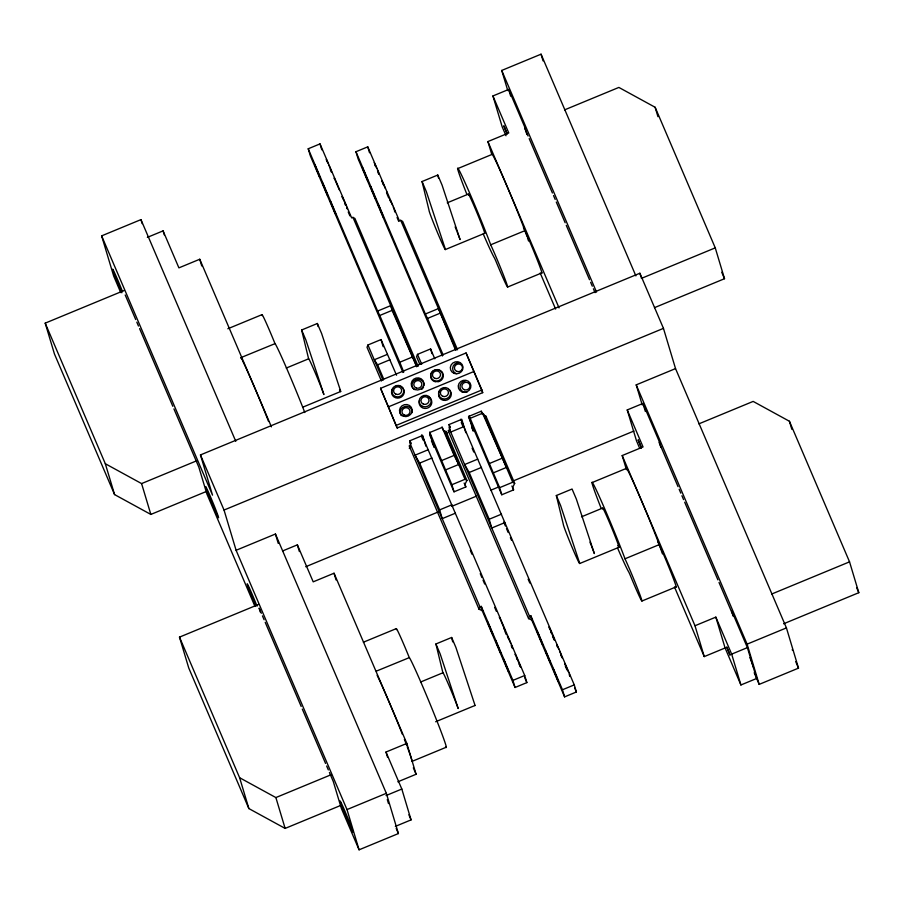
<?xml version="1.0" encoding="UTF-8"?>
<svg xmlns="http://www.w3.org/2000/svg" width="904" height="904" viewBox="0 0 904 904"><rect width="100%" height="100%" fill="white"/><g stroke="black" fill="none" stroke-linecap="round" stroke-linejoin="round"><path stroke-width="1.36" d="M409.354 448.508L410.891 443.344L410.088 440.666L422.676 435.457L425.897 446.192M448.44 432.338L449.989 427.185L449.186 424.496L461.763 419.298L465.797 432.711M396.54 375.228L381.036 339.565L367.939 344.989L367.013 347.305L381.431 381.013M434.801 358.809L430.586 348.944L417.49 354.357L416.563 356.673L419.885 364.459M479.967 606.923L481.267 606.392L482.6 610.821L479.041 609.239L479.967 606.923L409.727 442.677M529.518 616.302L530.817 615.76L532.151 620.189L528.591 618.619L529.518 616.302L449.616 429.49M445.875 431.14L466.95 480.419L465.018 484.261L465.831 486.94L454.034 491.821L429.615 434.745M485.855 415.942L514.692 483.369L512.76 487.211L513.574 489.889L501.776 494.77L468.487 416.947M446.124 434.801L447.107 432.892L443.141 430.01L442.338 427.332L429.75 432.53L434.18 447.288L431.434 440.869M402.992 372.493L310.354 155.883L308.219 148.776L320.016 143.894L351.656 217.887L352.955 217.355L354.922 218.474L418.145 366.301M120.752 292.602L113.701 276.104L101.632 235.865L140.956 219.615L235.774 441.299M507.765 90.558L501.731 70.444L541.055 54.183L635.874 275.878M147.352 237.368L163.082 230.87L178.902 267.866L199.75 259.245L271.437 426.857M442.418 355.984L358.097 158.833L355.961 151.725L367.758 146.843L399.41 220.836L400.698 220.305L402.664 221.423L457.571 349.803M506.003 135.736L502.183 126.809L492.929 95.96L508.658 89.451L524.489 126.447L526.896 134.493M206.44 491.437L150.844 514.433L114.582 494.59L54.455 353.995L45.2 323.146L124.289 290.444M491.776 154.426L487.911 141.566L508.76 132.956L492.929 95.96M564.571 109.881L618.867 87.428L655.129 107.271L715.256 247.865L724.511 278.714L654.496 307.654M422.044 181.534L426.315 191.546L444.327 246.08A21.289 0.746 67.5 0 1 439.208 236.656A21.289 0.746 67.5 0 1 429.038 210.349L422.044 181.534L437.773 175.037L442.045 185.037L460.057 239.583A21.289 0.746 67.5 0 0 457.108 231.786M457.752 168.596L491.968 154.448A48.963 1.706 67.5 0 1 503.777 178.698A48.963 1.706 67.5 0 1 524.184 228.678L527.122 236.645M447.254 202.812L468.362 194.089M227.831 328.762L262.047 314.626M445.367 249.549L484.691 233.288M483.233 233.944A48.963 1.706 67.5 0 0 494.601 258.25L495.72 260.714A25.549 0.893 67.5 0 0 507.246 285.393A25.549 0.893 67.5 0 0 490.702 244.803L524.908 230.667M301.62 330.005L305.891 340.006L323.903 394.539L320.954 386.754A21.289 0.746 67.5 0 0 308.614 358.809L301.62 330.005L317.349 323.496L321.621 333.508L339.633 388.042A21.289 0.746 67.5 0 1 339.52 389.726M240.746 357.69L275.11 343.61A48.963 1.706 67.5 0 1 304.806 412.529M308.219 148.776L377.623 311.055L390.72 305.631L392.076 310.377L416.71 366.708M377.623 311.055L379.77 315.473L392.076 310.377M286.263 368.052L308.614 358.809M355.961 151.725L425.366 313.993L438.463 308.58L455.503 349.984M425.366 313.993L427.513 318.423L439.819 313.326M507.675 287.02L541.891 272.884M387.364 354.368L374.267 359.781L377.612 364.843L383.68 379.036M377.612 364.843L389.929 359.758M379.77 315.473L399.771 362.233L412.077 357.148M302.614 407.241L340.672 391.511M101.632 235.865L212.53 495.166L200.462 454.927L639.885 273.234L663.457 328.367L675.537 368.606L786.435 627.896L798.503 668.135L759.179 684.384L754.196 672.734M45.2 323.146L105.327 463.741L141.589 483.583L197.185 460.588M641.354 278.409L715.256 247.865M380.573 388.324L466.068 352.967L481.9 389.974L482.702 392.652L397.206 427.999L380.573 388.324L397.206 427.999M388.483 406.823L473.978 371.476M396.393 425.321L481.9 389.974M236.102 550.287L275.438 534.027L386.336 793.316L398.404 833.556L359.08 849.816L347 809.577L236.102 550.287L224.034 510.048L663.457 328.367M470.238 418.315L482.544 413.218L506.409 467.447L493.313 472.86L469.142 415.93M531.315 619.048L564.593 696.871L576.39 691.989L574.266 684.882L463.808 426.643L450.712 432.055L449.017 426.97M428.168 449.763L415.072 455.175L419.648 463.119L439.649 509.879L442.214 518.647L455.311 513.235L421.75 434.767M419.648 463.119L431.954 458.023M441.796 460.498L454.113 455.413L458.667 464.498L445.57 469.91L429.66 432.123M642.247 404.981L636.213 384.867L675.537 368.606M477.707 459.142L464.611 464.554L469.187 472.487L489.188 519.246L491.765 528.015L504.861 522.602M489.539 463.447L501.856 458.362M469.187 472.487L481.504 467.402M282.85 550.852L297.371 544.852L313.202 581.848L334.039 573.226L406.834 743.416L416.089 774.265L397.85 781.813M639.749 448.44L636.484 440.79L627.229 409.941L642.959 403.433L658.779 440.44L660.79 447.141M454.034 491.821L451.898 484.713L464.995 479.301L466.95 480.419M439.649 509.879L451.955 504.782M305.733 566.729L438.587 511.8M451.616 506.409L476.363 496.183M490.68 490.262L498.499 487.03M512.828 481.109L633.953 431.027M501.776 494.77L499.641 487.663L512.737 482.239L514.692 483.369M340.729 805.43L285.133 828.414L248.871 808.571L188.744 667.977L179.489 637.128L258.578 604.437M626.449 469.696L622.201 455.559L643.049 446.938L627.229 409.941M698.86 423.863L753.156 401.41L789.418 421.253L849.545 561.847L858.8 592.696L783.61 623.783M489.188 519.246L501.505 514.161M556.333 495.528L560.604 505.528L578.616 560.062A21.289 0.746 67.5 0 1 573.509 550.638A21.289 0.746 67.5 0 1 563.328 524.331L556.333 495.528L572.062 489.019L576.334 499.031L594.346 553.564A21.289 0.746 67.5 0 0 591.837 546.909M592.041 482.589L626.257 468.441A48.963 1.706 67.5 0 1 638.066 492.68A48.963 1.706 67.5 0 1 658.474 542.66L662.496 553.903M581.543 516.794L602.652 508.071M363.385 642.224L396.336 628.608M579.656 563.542L618.98 547.282M617.522 547.926A48.963 1.706 67.5 0 0 628.89 572.232L630.009 574.695A25.549 0.893 67.5 0 0 641.535 599.375A25.549 0.893 67.5 0 0 624.992 558.796L659.197 544.649M435.909 643.987L440.191 653.987L458.192 708.533L455.243 700.736A21.289 0.746 67.5 0 0 442.903 672.791L435.909 643.987L451.638 637.478L455.921 647.49L473.922 702.024A21.289 0.746 67.5 0 1 474.656 705.267M376.301 671.152L409.399 657.592A48.963 1.706 67.5 0 1 432.564 710.069A48.963 1.706 67.5 0 1 445.548 746.715M420.552 682.034L442.903 672.791M641.964 601.013L676.181 586.865M524.716 675.503L526.851 682.61L515.054 687.492L512.918 680.384L524.716 675.503L455.311 513.235M435.638 721.754L474.962 705.493M179.489 637.128L239.617 777.722L275.878 797.565L331.474 774.581M387.601 757.405L385.985 752.038L406.834 743.416M715.832 617.127L725.098 647.976L704.25 656.598L694.995 625.749L715.832 617.127L731.664 654.123L740.918 684.972L756.648 678.475L747.393 647.626L731.573 610.618L733.178 615.986M771.756 594.007L849.545 561.847M564.593 696.871L562.469 689.763L574.266 684.882M446.248 747.235L412.032 761.383A48.963 1.706 67.5 0 0 407.184 746.693M347 809.577L386.336 793.316M759.179 684.384L747.111 644.156L786.435 627.896M386.076 795.543L401.817 789.034L385.985 752.038M731.664 654.123L747.393 647.626M395.342 826.392L411.071 819.883L401.817 789.034M481.143 411.286L482.239 413.851L486.194 416.733M342.119 196.473L346.198 205.694M570.006 676.328L569.351 674.113M374.414 163.014L374.12 162.788M389.963 199.501L392.596 205.332M331.305 171.828L331.689 172.415L331.339 171.274M553.915 638.823L554.288 639.41L548.988 626.834M561.825 657.321L562.198 657.909L561.859 656.767M499.449 617.172L504.658 629.67M512.274 647.942L512.647 648.53L512.308 647.388M520.184 666.44L520.568 667.028L515.178 654.089L515.517 655.242M386.528 192.36L386.957 193.275M394.438 210.858L394.878 211.773M346.695 207.92L347.136 208.824M569.294 674.904L569.735 675.819M503.923 628.54L504.364 629.444M374.855 163.929L376.765 168.336M378.053 172.619L378.618 173.862M560.819 655.151L561.384 656.406M330.31 169.669L330.875 170.912M511.28 645.784L511.833 647.038M519.19 664.282L519.755 665.536M558.841 649.23L556.807 644.97L557.576 647.264M328.333 163.737L326.299 159.477L327.067 161.771M721.754 272.262L724.511 278.714M856.596 587.532L858.8 592.696M795.735 661.66L798.503 668.135M501.731 70.444L596.55 292.139M636.213 384.867L747.111 644.156M524.749 128.255L528.072 136.018M529.179 138.606L552.423 192.981M553.53 195.569L555.192 199.445M556.299 202.033L565.158 222.746M566.266 225.333L589.521 279.709M590.628 282.297L592.289 286.172M593.397 288.76L595.058 292.647M659.219 442.666L678.045 486.68M679.153 489.267L680.814 493.155M681.921 495.742L683.582 499.629M684.69 502.217L717.912 579.882M719.019 582.47L733.404 616.132M725.098 647.976L740.918 684.972M487.911 141.566L559.045 307.891M622.201 455.559L694.995 625.749M540.185 272.985L555.621 309.089M674.474 586.967L704.25 656.598M482.702 392.652L466.068 352.967M400.698 220.305L456.192 350.029M483.346 413.535L512.737 482.239M387.081 194.157L388.754 198.055M397.071 217.514L398.732 221.401M511.901 486.002L513.574 489.889M427.513 318.423L443.186 355.069M493.313 472.86L499.641 487.663M471.628 427.276L473.278 431.118L468.848 416.371L481.425 411.162L482.239 413.851M461.255 422.507L462.904 426.36M472.103 448.147L473.764 452.034M503.72 522.071L505.392 525.97M506.5 528.558L508.161 532.456M510.376 537.643L511.494 540.23M528.128 579.148L529.8 583.035M552.536 636.213L554.208 640.111M565.305 666.045L566.966 669.943M574.729 688.102L576.39 691.989M530.817 615.76L562.469 689.763M448.892 424.62L449.989 427.185M531.032 617.601L532.151 620.189M417.49 354.357L421.705 364.222M448.169 430.586L528.591 618.619M352.955 217.355L416.755 366.515M444.395 431.118L464.995 479.301M441.977 427.038L454.113 455.413M348.221 211.965L349.882 215.853M464.159 483.052L465.831 486.94M445.57 469.91L451.898 484.713M421.445 436.18L423.106 440.067M470.261 550.321L471.922 554.208M480.25 573.667L481.911 577.554M483.018 580.153L484.691 584.04M494.669 607.386L496.341 611.274M504.658 630.732L506.319 634.619M524.625 677.424L526.851 682.61M481.267 606.392L512.918 680.384M481.493 608.222L482.6 610.821M409.794 440.779L410.891 443.344M481.21 608.369L515.054 687.492M367.939 344.989L383.047 380.324M409.162 445.853L479.041 609.239M413.331 767.824L416.089 774.265M408.879 814.775L411.071 819.883M396.189 828.38L398.404 833.556M200.462 454.927L224.034 510.048M125.193 294.975L135.713 319.564M136.82 322.163L138.481 326.039M139.589 328.627L172.811 406.291M173.918 408.89L198.835 467.131L206.88 493.957L254.996 606.471M261.335 613.274L259.12 608.098L260.329 612.121M262.442 615.861L264.104 619.749M265.211 622.336L301.19 706.476M302.298 709.064L325.553 763.428M326.66 766.016L328.321 769.903M329.429 772.491L333.305 781.553L341.35 808.379L359.08 849.816M344.786 203.502L345.475 205.163M385.375 188.529L381.951 180.924L382.302 182.077M559.542 650.88L561.429 655.615M550.864 631.806L551.564 633.501M329.022 165.387L330.921 170.133M510.692 643.196L507.347 635.964M460.791 419.219L463.808 426.643M399.771 362.233L403.772 372.064M393.285 207.027L395.172 211.999M377.465 170.031L379.081 174.223M568.797 672.689L564.729 663.468L565.068 664.609M516.489 657.807L517.133 659.423M382.72 183.218L383.273 184.642M374.81 164.72L375.363 166.144M511.336 644.812L511.89 646.247M549.248 627.613L549.666 628.755M390.63 201.716L389.952 199.795M386.573 191.58L387.002 192.721M507.607 636.744L508.025 637.885M346.74 207.129L347.17 208.27M342.887 198.767L342.209 196.846M339.249 189.772L334.209 177.975L334.559 179.128M624.992 558.796L624.269 556.807A48.963 1.706 67.5 0 0 596.064 489.539A48.963 1.706 67.5 0 0 601.228 508.5M490.702 244.803L489.968 242.826A48.963 1.706 67.5 0 0 461.774 175.545A48.963 1.706 67.5 0 0 466.927 194.507M527.484 237.741L528.569 241.006M499.437 617.466L499.697 618.246M789.418 421.253L791.825 429.298M655.129 107.271L657.942 116.661M639.885 273.234L641.094 277.257M541.055 54.183L543.067 60.896M642.959 403.433L645.366 411.489M508.658 89.451L510.681 96.163M430.586 348.944L431.999 353.679M367.758 146.843L369.533 152.765M381.036 339.565L383.172 346.684M320.016 143.894L321.79 149.815M334.039 573.226L336.051 579.939M387.285 799.565L388.494 803.588M297.371 544.852L299.382 551.553M199.75 259.245L201.761 265.957M275.438 534.027L278.251 543.417M163.082 230.87L164.291 234.893M140.956 219.615L142.165 223.638M275.878 797.565L285.133 828.414M239.617 777.722L248.871 808.571M141.589 483.583L150.844 514.433M105.327 463.741L114.582 494.59M438.496 178.054L437.773 175.037M452.701 641.863L451.638 637.478M318.072 326.525L317.349 323.496M523.439 227.616A25.549 0.893 67.5 0 1 535.496 255.448A25.549 0.893 67.5 0 1 541.654 272.918M468.611 195.185A21.289 0.746 67.5 0 1 476.634 211.999A21.289 0.746 67.5 0 1 484.386 233.062M455.141 226.881A21.289 0.746 67.5 0 1 456.633 230.599M456.26 373.691A6.068 5.729 -16.7 0 1 459.469 362.606M466.792 392.336A6.068 5.729 -16.7 0 1 460.068 387.511A6.068 5.729 -16.7 0 1 465.334 380.946M414.247 389.567A6.068 5.729 -16.7 0 1 415.716 379.657A6.068 5.729 -16.7 0 1 423.953 385.556M423.524 387.014A6.068 5.729 -16.7 0 1 421.603 389.421M401.331 415.671A6.068 5.729 -16.7 0 1 404.653 406.54A6.068 5.729 -16.7 0 1 412.134 412.699M436.225 369.883A6.385 6.034 -16.7 0 1 443.31 374.957A6.385 6.034 -16.7 0 1 437.762 381.872M436.101 381.906A6.385 6.034 -16.7 0 1 430.699 375.216M431.14 373.68A6.385 6.034 -16.7 0 1 434.621 370.335M448.825 389.488A6.385 6.034 -16.7 0 1 451.198 395.037L450.757 396.573A6.385 6.034 -16.7 0 1 438.609 393.715M439.05 392.178A6.385 6.034 -16.7 0 1 439.898 390.788M427.965 396.766A6.385 6.034 -16.7 0 1 431.321 404.608A6.385 6.034 -16.7 0 1 422.982 408.066A6.385 6.034 -16.7 0 1 419.625 400.212M401.817 387.161A6.385 6.034 -16.7 0 1 402.901 395.624A6.385 6.034 -16.7 0 1 393.974 396.935A6.385 6.034 -16.7 0 1 392.89 388.46M395.523 386.494A6.385 6.034 -16.7 0 1 397.138 386.053M398.788 386.019A6.385 6.034 -16.7 0 1 400.393 386.392M121.859 292.749A17.029 0.599 67.5 0 1 112.65 269.166A17.029 0.599 67.5 0 1 122.515 291.563M255.323 604.889A17.029 0.599 67.5 0 1 247.255 583.803A17.029 0.599 67.5 0 1 257.052 606.2M749.947 657.671A17.029 0.599 67.5 0 1 752.896 666.497M792.266 649.535A17.029 0.599 67.5 0 1 792.469 650.417M240.893 357.758A48.963 1.706 67.5 0 1 242.057 359.803M242.826 361.317A48.963 1.706 67.5 0 1 268.567 421.49M262.216 315.632A25.549 0.893 67.5 0 1 274.963 343.543M377.115 675.299A48.963 1.706 67.5 0 1 402.382 734.285M404.393 739.393A48.963 1.706 67.5 0 1 406.71 745.427M396.506 629.625A25.549 0.893 67.5 0 1 409.252 657.524M657.728 541.598A25.549 0.893 67.5 0 1 669.785 569.43A25.549 0.893 67.5 0 1 675.943 586.899M602.9 509.178A21.289 0.746 67.5 0 1 611.985 528.558A21.289 0.746 67.5 0 1 617.839 545.496M589.939 542.129A21.289 0.746 67.5 0 1 591.397 545.767M503.901 126.006L507.11 133.803L503.901 126.006M362.346 167.387L367.634 180.246L362.346 167.387M370.256 185.885L375.544 198.744L370.256 185.885M378.166 204.383L383.454 217.242L378.166 204.383M314.603 164.438L319.892 177.297L314.603 164.438M322.513 182.936L327.802 195.795L322.513 182.936M330.423 201.434L335.712 214.293L330.423 201.434M638.19 439.988L641.399 447.785L638.19 439.988M726.805 647.174L730.014 654.971L726.805 647.174M537.202 631.421L542.49 644.292L537.202 631.421M545.112 649.919L550.4 662.79L545.112 649.919M553.022 668.418L558.31 681.288L553.022 668.418M487.651 622.054L492.94 634.913L487.651 622.054M495.561 640.552L500.85 653.411L495.561 640.552M503.483 659.05L508.76 671.909L503.483 659.05M396.042 394.234A4.045 3.819 -16.7 0 0 401.613 390.076A4.045 3.819 -16.7 0 0 395.206 387.658A4.045 3.819 -16.7 0 0 396.042 394.234M395.41 396.528A6.068 5.729 -16.7 0 0 403.772 390.291A6.068 5.729 -16.7 0 0 394.144 386.675A6.068 5.729 -16.7 0 0 395.41 396.528M456.893 371.397A4.045 3.819 -16.7 0 0 462.464 367.239A4.045 3.819 -16.7 0 0 456.045 364.82A4.045 3.819 -16.7 0 0 456.893 371.397M464.328 389.714A4.045 3.819 -16.7 0 0 469.91 385.556A4.045 3.819 -16.7 0 0 463.492 383.138A4.045 3.819 -16.7 0 0 464.328 389.714M416.236 387.997A4.045 3.819 -16.7 0 0 421.818 383.838A4.045 3.819 -16.7 0 0 415.399 381.42A4.045 3.819 -16.7 0 0 416.236 387.997M423.422 404.144A4.045 3.819 -16.7 0 0 428.993 399.986A4.045 3.819 -16.7 0 0 422.586 397.568A4.045 3.819 -16.7 0 0 423.422 404.144M422.789 406.438A6.068 5.729 -16.7 0 0 431.151 400.201A6.068 5.729 -16.7 0 0 421.524 396.585A6.068 5.729 -16.7 0 0 422.789 406.438M434.926 378.369A4.045 3.819 -16.7 0 0 440.497 374.211A4.045 3.819 -16.7 0 0 434.078 371.793A4.045 3.819 -16.7 0 0 434.926 378.369M434.282 380.663A6.068 5.729 -16.7 0 0 442.655 374.425A6.068 5.729 -16.7 0 0 433.027 370.809A6.068 5.729 -16.7 0 0 434.282 380.663M404.427 415.139A4.045 3.819 -16.7 0 0 409.998 410.97A4.045 3.819 -16.7 0 0 403.579 408.563A4.045 3.819 -16.7 0 0 404.427 415.139M462.08 391.895A6.385 6.034 -16.7 0 0 470.882 385.33A6.385 6.034 -16.7 0 0 460.746 381.522A6.385 6.034 -16.7 0 0 462.08 391.895M454.158 373.397A6.385 6.034 -16.7 0 0 462.972 366.832A6.385 6.034 -16.7 0 0 452.836 363.024A6.385 6.034 -16.7 0 0 454.158 373.397M415.072 389.556A6.385 6.034 -16.7 0 0 423.874 382.991A6.385 6.034 -16.7 0 0 413.738 379.183A6.385 6.034 -16.7 0 0 415.072 389.556M403.32 416.19A6.385 6.034 -16.7 0 0 412.122 409.625A6.385 6.034 -16.7 0 0 401.997 405.817A6.385 6.034 -16.7 0 0 403.32 416.19M207.355 491.878A17.029 0.599 67.5 0 0 218.316 517.506A17.029 0.599 67.5 0 0 210.417 496.646A17.029 0.599 67.5 0 0 207.355 491.878M341.836 806.289A17.029 0.599 67.5 0 0 352.797 831.917A17.029 0.599 67.5 0 0 344.899 811.057A17.029 0.599 67.5 0 0 341.836 806.289M442.847 396.347A4.045 3.819 -16.7 0 0 448.418 392.189A4.045 3.819 -16.7 0 0 441.999 389.771A4.045 3.819 -16.7 0 0 442.847 396.347M442.203 398.641A6.068 5.729 -16.7 0 0 450.576 392.404A6.068 5.729 -16.7 0 0 440.949 388.788A6.068 5.729 -16.7 0 0 442.203 398.641"/></g></svg>
